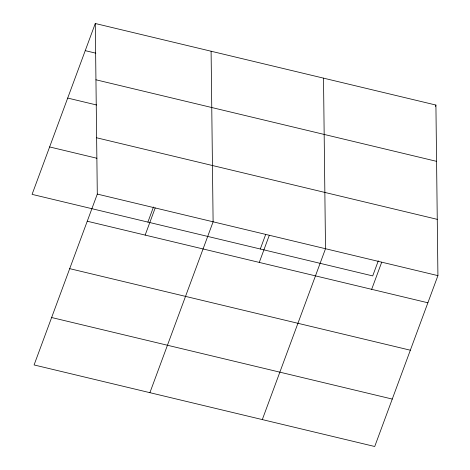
<?xml version="1.0" encoding="UTF-8"?>
<svg xmlns="http://www.w3.org/2000/svg" width="470" height="470" viewBox="0 0 470 470"><rect width="100%" height="100%" fill="white"/><g stroke="black" fill="none" stroke-linecap="round" stroke-linejoin="round"><path stroke-width="0.7" d="M95.281 23.5L97.296 194.081L34.087 364.949L374.719 446.5L437.923 275.632L435.913 105.051L95.281 23.5L32.078 194.368L372.704 275.919L378.303 260.797M147.891 222.099L153.484 206.976M145.16 235.088L155.2 207.946M149.901 392.673L213.11 221.811L211.095 51.23M260.298 249.006L265.638 234.571M259.27 262.413L269.31 235.264M262.313 419.587L325.516 248.718L323.507 78.138M435.408 106.408L435.913 105.051M371.676 289.32L381.722 262.178M85.24 50.648L95.833 53.181M95.945 79.794L436.577 161.345M67.698 98.071L96.65 105.004M96.632 137.786L437.259 219.343M49.62 146.94L96.932 158.267M97.296 194.081L437.923 275.632M87.25 221.229L427.882 302.78M69.707 268.652L410.339 350.209M51.63 317.52L392.262 399.071"/></g></svg>
